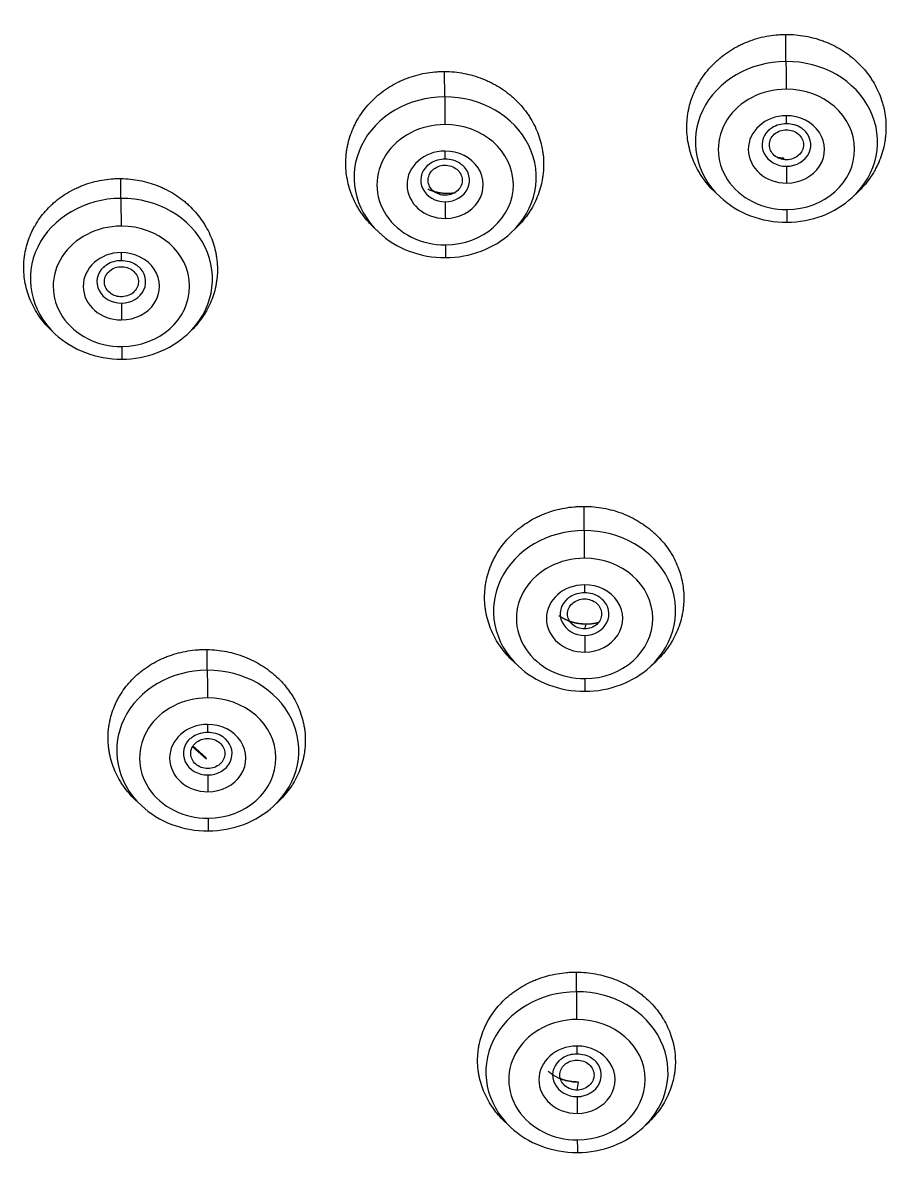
# Model space of a CAD drawing. Header units: millimetres. Extents: x 2433 to 4809, y -10272 to -6912.
# Drawn here: x 3226.53 to 3244.32, y -8385.08 to -8361.42 of the extents above; entities that cross this region are included whole.
import ezdxf

# ---------------------------------------------------------------- set-up
doc = ezdxf.new("R2010")
doc.units = ezdxf.units.MM
doc.layers.add('DIM', color=3, linetype='Continuous', lineweight=13)
doc.styles.add('ARIAL', font='arial.ttf')
doc.dimstyles.get("Standard").update_dxf_attribs({"dimtxt": 15, "dimasz": 15, "dimexe": 0.18, "dimexo": 0.0625, "dimgap": 4, "dimtad": 0, "dimtih": 1, "dimtoh": 1, "dimdec": 1, "dimdsep": 46, "dimtxsty": 'ARIAL', "dimcen": 0, "dimclrd": 3, "dimclre": 3, "dimclrt": 3, "dimadec": 0, "dimazin": 0, "dimtfac": 1, "dimtdec": 1, "dimtofl": 0, "dimtmove": 0, "dimatfit": 3, "dimfxl": 1, "dimtolj": 1, "dimtzin": 0, "dimarcsym": 0})

# ---------------------------------------------------------------- blocks, each defined once
blk = doc.blocks.new('*D43')
at = {"layer": 'Defpoints', "color": 0, "transparency": 16777216}
for p in [(3193.999, -7897.186), (3599.118, -9941.356), (3679.627, -9941.356)]:
    blk.add_point(p, dxfattribs=at)
at = {"layer": 'DIM', "color": 3, "lineweight": -2, "transparency": 16777216}
for p, q in [((3194.062, -7897.186), (3679.807, -7897.186)), ((3679.627, -7915.186), (3679.627, -8902.472)), ((3679.627, -9923.356), (3679.627, -8936.071)), ((3599.18, -9941.356), (3679.807, -9941.356))]:
    blk.add_line(p, q, dxfattribs=at)
at = {"layer": 'DIM', "color": 3, "transparency": 16777216}
for points in [[(3676.627, -7915.186), (3682.627, -7915.186), (3679.627, -7897.186)], [(3676.627, -9923.356), (3682.627, -9923.356), (3679.627, -9941.356)]]:
    blk.add_solid(points, dxfattribs=at)
at = {"layer": 'DIM', "color": 3, "transparency": 16777216, "insert": (3679.627, -8919.271), "char_height": 18, "attachment_point": 5, "style": 'ARIAL'}
blk.add_mtext('\\A1;(2280)', dxfattribs=at)

msp = doc.modelspace()

# ---------------------------------------------------------------- linework, layer by layer
at = {"linetype": 'Continuous', "lineweight": 13}
for p, q in [((3242.19, -8362.206), (3242.189, -8361.649)), ((3235.184, -8362.933), (3235.183, -8362.411)), ((3228.538, -8365.018), (3228.537, -8364.61)), ((3238.046, -8371.84), (3238.045, -8371.343)), ((3230.311, -8374.708), (3230.31, -8374.284)), ((3230.293, -8376.534), (3230.008, -8376.285)), ((3237.89, -8381.313), (3237.889, -8380.909))]:
    msp.add_line(p, q, dxfattribs=at)
at = {"linetype": 'Continuous', "lineweight": 18}
for p, q in [((3240.749, -8364.905), (3240.836, -8364.987)), ((3243.562, -8364.987), (3243.65, -8364.904)), ((3233.747, -8365.636), (3233.83, -8365.714)), ((3236.556, -8365.714), (3236.63, -8365.645)), ((3227.123, -8367.742), (3227.184, -8367.799)), ((3229.91, -8367.799), (3229.953, -8367.759)), ((3236.588, -8374.524), (3236.692, -8374.621)), ((3239.418, -8374.621), (3239.515, -8374.53)), ((3230.279, -8376.499), (3230.019, -8376.271)), ((3228.854, -8377.392), (3228.957, -8377.489)), ((3231.683, -8377.489), (3231.763, -8377.414)), ((3236.429, -8383.994), (3236.536, -8384.094)), ((3239.262, -8384.094), (3239.359, -8384.003))]:
    msp.add_line(p, q, dxfattribs=at)
at = {"linetype": 'Continuous', "lineweight": 13}
for centre, major_axis, ratio, start_param, end_param in [((3242.199, -8363.857), (-1.87, 0), 0.882948, 4.717224, 7.037094), ((3242.199, -8363.857), (-1.87, 0), 0.882948, 2.377964, 4.717224), ((3242.192, -8362.54), (0.002, -0.5), 0.00227, 3.979346, 5.201076), ((3242.199, -8364.011), (1.4, 0), 0.882948, 1.575631, 4.717224), ((3242.199, -8364.011), (1.4, 0), 0.882948, 4.717224, 7.858816), ((3235.193, -8364.584), (-1.87, 0), 0.882948, 4.717224, 7.037094), ((3235.193, -8364.584), (-1.87, 0), 0.882948, 2.377964, 4.717224), ((3235.187, -8363.268), (0.002, -0.5), 0.00227, 3.979346, 5.201076), ((3242.199, -8364.011), (-0.783, 0), 0.882948, 4.717224, 7.858816), ((3242.199, -8364.011), (-0.783, 0), 0.882948, 1.575631, 4.717224), ((3242.195, -8363.179), (0.001, -0.3), 0.00227, 5.201076, 6.276176), ((3235.193, -8364.738), (1.4, 0), 0.882948, 1.575631, 4.717224), ((3235.193, -8364.738), (1.4, 0), 0.882948, 4.717224, 7.858816), ((3235.193, -8364.738), (-0.783, 0), 0.882948, 4.717224, 7.858816), ((3235.193, -8364.738), (-0.783, 0), 0.882948, 1.575631, 4.717224), ((3235.189, -8363.906), (0.001, -0.3), 0.00227, 5.201076, 6.276176), ((3242.203, -8364.561), (-0.001, 0.3), 0.00227, 0.828524, 2.059484), ((3228.547, -8366.669), (-1.87, 0), 0.882948, 4.717224, 7.037094), ((3228.547, -8366.669), (-1.87, 0), 0.882948, 2.377964, 4.717224), ((3228.54, -8365.353), (0.002, -0.5), 0.00227, 3.979346, 5.201076), ((3235.197, -8365.288), (-0.001, 0.3), 0.00227, 0.828524, 2.059484), ((3242.206, -8365.012), (-0.002, 0.5), 0.00227, 2.059484, 3.281214), ((3228.547, -8366.824), (1.4, 0), 0.882948, 1.575631, 4.717224), ((3228.547, -8366.824), (1.4, 0), 0.882948, 4.717224, 7.858816), ((3228.546, -8366.823), (-0.783, 0), 0.882948, 4.717224, 7.858816), ((3228.546, -8366.823), (-0.783, 0), 0.882948, 1.575631, 4.717224), ((3228.543, -8365.991), (0.001, -0.3), 0.00227, 5.201076, 6.276176), ((3235.2, -8365.74), (-0.002, 0.5), 0.00227, 2.059484, 3.281214), ((3228.55, -8367.374), (-0.001, 0.3), 0.00227, 0.828524, 2.059484), ((3228.553, -8367.825), (-0.002, 0.5), 0.00227, 2.059484, 3.281214), ((3238.055, -8373.491), (-1.87, 0), 0.882948, 4.717224, 7.037094), ((3238.055, -8373.491), (-1.87, 0), 0.882948, 2.377964, 4.717224), ((3238.048, -8372.175), (0.002, -0.5), 0.00227, 3.979346, 5.201076), ((3238.055, -8373.646), (1.4, 0), 0.882948, 1.575631, 4.717224), ((3238.055, -8373.646), (1.4, 0), 0.882948, 4.717224, 7.858816), ((3238.055, -8373.646), (-0.783, 0), 0.882948, 4.717224, 7.858816), ((3238.055, -8373.646), (-0.783, 0), 0.882948, 1.575631, 4.717224), ((3238.051, -8372.814), (0.001, -0.3), 0.00227, 5.201076, 6.276176), ((3238.059, -8374.196), (-0.001, 0.3), 0.00227, 0.828524, 2.059484), ((3230.32, -8376.359), (-1.87, 0), 0.882948, 4.717224, 7.037094), ((3230.32, -8376.359), (-1.87, 0), 0.882948, 2.377964, 4.717224), ((3230.313, -8375.042), (0.002, -0.5), 0.00227, 3.979346, 5.201076), ((3238.062, -8374.647), (-0.002, 0.5), 0.00227, 2.059484, 3.281214), ((3230.32, -8376.513), (1.4, 0), 0.882948, 1.575631, 4.717224), ((3230.32, -8376.513), (1.4, 0), 0.882948, 4.717224, 7.858816), ((3230.32, -8376.513), (-0.783, 0), 0.882948, 4.717224, 7.858816), ((3230.32, -8376.513), (-0.783, 0), 0.882948, 1.575631, 4.717224), ((3230.316, -8375.681), (0.001, -0.3), 0.00227, 5.201076, 6.276176), ((3230.082, -8376.725), (-0.197, -0.226), 0.330358, 2.797833, 3.141605), ((3230.324, -8377.063), (-0.001, 0.3), 0.00227, 0.828524, 2.059484), ((3230.327, -8377.515), (-0.002, 0.5), 0.00227, 2.059484, 3.281214), ((3237.899, -8382.964), (-1.87, 0), 0.882948, 4.717224, 7.037094), ((3237.899, -8382.964), (-1.87, 0), 0.882948, 2.377964, 4.717224), ((3237.892, -8381.648), (0.002, -0.5), 0.00227, 3.979346, 5.201076), ((3237.899, -8383.119), (1.4, 0), 0.882948, 1.575631, 4.717224), ((3237.899, -8383.119), (1.4, 0), 0.882948, 4.717224, 7.858816), ((3237.899, -8383.119), (-0.783, 0), 0.882948, 4.717224, 7.858816), ((3237.899, -8383.119), (-0.783, 0), 0.882948, 1.575631, 4.717224), ((3237.895, -8382.287), (0.001, -0.3), 0.00227, 5.201076, 6.276176), ((3237.903, -8383.669), (-0.001, 0.3), 0.00227, 0.828524, 2.059484), ((3237.906, -8384.12), (-0.002, 0.5), 0.00227, 2.059484, 3.281214)]:
    msp.add_ellipse(centre, major_axis=major_axis, ratio=ratio, start_param=start_param, end_param=end_param, dxfattribs=at)
at = {"linetype": 'Continuous', "lineweight": 18}
for centre, major_axis, start_param, end_param in [((3242.199, -8363.917), (-0.5, 0), 5.53772, 7.858816), ((3242.199, -8363.917), (-0.5, 0), 1.575631, 3.936194), ((3235.193, -8364.644), (-0.5, 0), 5.53772, 7.858816), ((3235.193, -8364.644), (-0.5, 0), 1.575631, 3.936194), ((3242.199, -8363.857), (-1.87, 0), 0.753908, 1.575631), ((3242.199, -8363.857), (-1.87, 0), 1.575631, 2.377964), ((3235.193, -8364.584), (-1.87, 0), 0.753908, 1.575631), ((3235.193, -8364.584), (-1.87, 0), 1.575631, 2.377964), ((3228.546, -8366.729), (-0.5, 0), 1.575631, 3.936194), ((3228.546, -8366.729), (-0.5, 0), 5.53772, 7.858816), ((3228.547, -8366.669), (-1.87, 0), 0.753908, 1.575631), ((3228.547, -8366.669), (-1.87, 0), 1.575631, 2.377964), ((3238.055, -8373.552), (0.5, 0), 2.349395, 4.717224), ((3238.055, -8373.552), (0.5, 0), 4.717224, 7.03081), ((3238.055, -8373.491), (-1.87, 0), 0.753908, 1.575631), ((3238.055, -8373.491), (-1.87, 0), 1.575631, 2.377964), ((3230.32, -8376.419), (0.5, 0), 2.349395, 4.717224), ((3230.32, -8376.419), (0.5, 0), 4.717224, 7.03081), ((3230.32, -8376.359), (-1.87, 0), 0.753908, 1.575631), ((3230.32, -8376.359), (-1.87, 0), 1.575631, 2.377964), ((3237.899, -8383.025), (-0.5, 0), 5.53772, 7.858816), ((3237.899, -8383.025), (-0.5, 0), 1.575631, 3.936194), ((3237.899, -8382.964), (-1.87, 0), 0.753908, 1.575631), ((3237.899, -8382.964), (-1.87, 0), 1.575631, 2.377964)]:
    msp.add_ellipse(centre, major_axis=major_axis, ratio=0.882948, start_param=start_param, end_param=end_param, dxfattribs=at)
for points, knots in [([(3240.749, -8364.905), (3240.657, -8364.819), (3240.576, -8364.726), (3240.484, -8364.6), (3240.466, -8364.574), (3240.431, -8364.52), (3240.415, -8364.493), (3240.367, -8364.41), (3240.338, -8364.354), (3240.261, -8364.182), (3240.222, -8364.063), (3240.168, -8363.817), (3240.155, -8363.694), (3240.154, -8363.508), (3240.156, -8363.445), (3240.166, -8363.352), (3240.17, -8363.321), (3240.179, -8363.259), (3240.185, -8363.228), (3240.216, -8363.075), (3240.254, -8362.956), (3240.317, -8362.812), (3240.33, -8362.783), (3240.358, -8362.726), (3240.373, -8362.698), (3240.42, -8362.615), (3240.454, -8362.561), (3240.564, -8362.405), (3240.648, -8362.308), (3240.754, -8362.208), (3240.766, -8362.197), (3240.79, -8362.175), (3240.802, -8362.164), (3240.84, -8362.132), (3240.865, -8362.111), (3240.942, -8362.051), (3241.049, -8361.976), (3241.163, -8361.911), (3241.251, -8361.866), (3241.281, -8361.852), (3241.342, -8361.825), (3241.373, -8361.812), (3241.528, -8361.75), (3241.656, -8361.714), (3241.852, -8361.676), (3241.919, -8361.666), (3242.019, -8361.656), (3242.053, -8361.654), (3242.121, -8361.651), (3242.155, -8361.65), (3242.189, -8361.649)], [0, 0, 0, 0, 0.080882, 0.080882, 0.101771, 0.101771, 0.12266, 0.12266, 0.164439, 0.164439, 0.247995, 0.247995, 0.331551, 0.331551, 0.373329, 0.373329, 0.394218, 0.394218, 0.415107, 0.415107, 0.498663, 0.498663, 0.519552, 0.519552, 0.540441, 0.540441, 0.582219, 0.582219, 0.665775, 0.665775, 0.67622, 0.67622, 0.686664, 0.686664, 0.707553, 0.707553, 0.749332, 0.79111, 0.79111, 0.811999, 0.811999, 0.832888, 0.832888, 0.916444, 0.916444, 0.958222, 0.958222, 0.979111, 0.979111, 1, 1, 1, 1]), ([(3242.189, -8361.649), (3242.324, -8361.649), (3242.457, -8361.661), (3242.654, -8361.697), (3242.719, -8361.712), (3242.8, -8361.734), (3242.816, -8361.739), (3242.848, -8361.749), (3242.864, -8361.754), (3242.912, -8361.769), (3242.943, -8361.781), (3243.099, -8361.84), (3243.216, -8361.899), (3243.356, -8361.985), (3243.383, -8362.003), (3243.438, -8362.04), (3243.464, -8362.06), (3243.543, -8362.12), (3243.592, -8362.161), (3243.734, -8362.293), (3243.819, -8362.389), (3243.913, -8362.519), (3243.931, -8362.546), (3243.966, -8362.6), (3243.982, -8362.627), (3244.03, -8362.709), (3244.087, -8362.821), (3244.133, -8362.938), (3244.162, -8363.027), (3244.171, -8363.058), (3244.188, -8363.118), (3244.195, -8363.149), (3244.229, -8363.302), (3244.242, -8363.426), (3244.243, -8363.612), (3244.24, -8363.674), (3244.233, -8363.752), (3244.231, -8363.768), (3244.227, -8363.799), (3244.221, -8363.845), (3244.212, -8363.891), (3244.181, -8364.044), (3244.143, -8364.163), (3244.08, -8364.307), (3244.067, -8364.336), (3244.045, -8364.379), (3244.038, -8364.393), (3244.023, -8364.421), (3243.985, -8364.491), (3243.943, -8364.558), (3243.833, -8364.713), (3243.749, -8364.81), (3243.653, -8364.901), (3243.652, -8364.902), (3243.65, -8364.904)], [0, 0, 0, 0, 0.083221, 0.083221, 0.124831, 0.124831, 0.135234, 0.135234, 0.145636, 0.145636, 0.166441, 0.166441, 0.249662, 0.249662, 0.270467, 0.270467, 0.291272, 0.291272, 0.332883, 0.332883, 0.416103, 0.416103, 0.436908, 0.436908, 0.457714, 0.457714, 0.499324, 0.540934, 0.540934, 0.561739, 0.561739, 0.582544, 0.582544, 0.665765, 0.665765, 0.707375, 0.707375, 0.717778, 0.717778, 0.728181, 0.748986, 0.748986, 0.832206, 0.832206, 0.853012, 0.853012, 0.863414, 0.863414, 0.873817, 0.915427, 0.915427, 0.998648, 0.998648, 1, 1, 1, 1]), ([(3233.747, -8365.636), (3233.656, -8365.55), (3233.575, -8365.458), (3233.484, -8365.332), (3233.466, -8365.306), (3233.431, -8365.252), (3233.414, -8365.225), (3233.366, -8365.143), (3233.309, -8365.031), (3233.264, -8364.915), (3233.225, -8364.797), (3233.208, -8364.737), (3233.168, -8364.553), (3233.154, -8364.43), (3233.153, -8364.245), (3233.156, -8364.183), (3233.165, -8364.09), (3233.169, -8364.059), (3233.178, -8363.997), (3233.184, -8363.967), (3233.215, -8363.814), (3233.253, -8363.696), (3233.315, -8363.553), (3233.335, -8363.511), (3233.357, -8363.469), (3233.372, -8363.441), (3233.38, -8363.427), (3233.419, -8363.358), (3233.453, -8363.304), (3233.562, -8363.15), (3233.646, -8363.054), (3233.752, -8362.955), (3233.764, -8362.944), (3233.788, -8362.922), (3233.8, -8362.911), (3233.837, -8362.88), (3233.863, -8362.86), (3233.94, -8362.8), (3234.046, -8362.727), (3234.16, -8362.663), (3234.248, -8362.619), (3234.278, -8362.605), (3234.339, -8362.578), (3234.37, -8362.565), (3234.525, -8362.506), (3234.652, -8362.47), (3234.848, -8362.434), (3234.914, -8362.426), (3235.015, -8362.417), (3235.048, -8362.414), (3235.116, -8362.412), (3235.149, -8362.411), (3235.183, -8362.411)], [0, 0, 0, 0, 0.080748, 0.080748, 0.10164, 0.10164, 0.122532, 0.122532, 0.164316, 0.2061, 0.2061, 0.247885, 0.247885, 0.331453, 0.331453, 0.373237, 0.373237, 0.394129, 0.394129, 0.415021, 0.415021, 0.49859, 0.49859, 0.519482, 0.529928, 0.529928, 0.540374, 0.540374, 0.582158, 0.582158, 0.665727, 0.665727, 0.676173, 0.676173, 0.686619, 0.686619, 0.707511, 0.707511, 0.749295, 0.791079, 0.791079, 0.811971, 0.811971, 0.832863, 0.832863, 0.916432, 0.916432, 0.958216, 0.958216, 0.979108, 0.979108, 1, 1, 1, 1]), ([(3235.183, -8362.411), (3235.317, -8362.412), (3235.449, -8362.425), (3235.707, -8362.474), (3235.834, -8362.511), (3235.989, -8362.571), (3236.019, -8362.584), (3236.08, -8362.611), (3236.109, -8362.625), (3236.197, -8362.669), (3236.311, -8362.733), (3236.417, -8362.807), (3236.494, -8362.867), (3236.52, -8362.887), (3236.569, -8362.929), (3236.594, -8362.951), (3236.711, -8363.061), (3236.795, -8363.157), (3236.887, -8363.285), (3236.905, -8363.311), (3236.939, -8363.365), (3236.956, -8363.392), (3237.003, -8363.474), (3237.032, -8363.53), (3237.108, -8363.701), (3237.147, -8363.819), (3237.177, -8363.955), (3237.18, -8363.971), (3237.186, -8364.001), (3237.189, -8364.017), (3237.196, -8364.063), (3237.201, -8364.093), (3237.211, -8364.185), (3237.218, -8364.308), (3237.212, -8364.431), (3237.203, -8364.523), (3237.199, -8364.553), (3237.19, -8364.615), (3237.185, -8364.645), (3237.153, -8364.798), (3237.116, -8364.915), (3237.042, -8365.086), (3237.014, -8365.142), (3236.968, -8365.224), (3236.951, -8365.251), (3236.917, -8365.304), (3236.9, -8365.33), (3236.809, -8365.459), (3236.726, -8365.554), (3236.632, -8365.643), (3236.631, -8365.644), (3236.63, -8365.645)], [0, 0, 0, 0, 0.083255, 0.083255, 0.166511, 0.166511, 0.187324, 0.187324, 0.208138, 0.208138, 0.249766, 0.291393, 0.291393, 0.312207, 0.312207, 0.333021, 0.333021, 0.416276, 0.416276, 0.43709, 0.43709, 0.457904, 0.457904, 0.499532, 0.499532, 0.582787, 0.582787, 0.593194, 0.593194, 0.603601, 0.603601, 0.624415, 0.624415, 0.666042, 0.70767, 0.70767, 0.728484, 0.728484, 0.749298, 0.749298, 0.832553, 0.832553, 0.87418, 0.87418, 0.894994, 0.894994, 0.915808, 0.915808, 0.999063, 0.999063, 1, 1, 1, 1]), ([(3241.837, -8363.621), (3241.856, -8363.599), (3241.913, -8363.547), (3242.042, -8363.493), (3242.144, -8363.48), (3242.196, -8363.479)], [0, 0, 0, 0, 0.24821, 0.643629, 1, 1, 1, 1]), ([(3242.196, -8363.479), (3242.254, -8363.48), (3242.362, -8363.495), (3242.486, -8363.548), (3242.534, -8363.594), (3242.546, -8363.608)], [0, 0, 0, 0, 0.410705, 0.836907, 1, 1, 1, 1]), ([(3234.831, -8364.348), (3234.85, -8364.326), (3234.907, -8364.274), (3235.036, -8364.22), (3235.139, -8364.207), (3235.191, -8364.206)], [0, 0, 0, 0, 0.24821, 0.643629, 1, 1, 1, 1]), ([(3235.191, -8364.206), (3235.248, -8364.207), (3235.356, -8364.222), (3235.481, -8364.275), (3235.529, -8364.321), (3235.541, -8364.335)], [0, 0, 0, 0, 0.410705, 0.836907, 1, 1, 1, 1]), ([(3227.123, -8367.742), (3227.035, -8367.66), (3226.956, -8367.571), (3226.868, -8367.45), (3226.85, -8367.424), (3226.816, -8367.372), (3226.8, -8367.345), (3226.753, -8367.265), (3226.696, -8367.156), (3226.652, -8367.042), (3226.613, -8366.927), (3226.597, -8366.868), (3226.557, -8366.689), (3226.543, -8366.569), (3226.542, -8366.388), (3226.545, -8366.328), (3226.554, -8366.238), (3226.558, -8366.207), (3226.567, -8366.147), (3226.573, -8366.117), (3226.604, -8365.969), (3226.641, -8365.854), (3226.702, -8365.715), (3226.722, -8365.673), (3226.743, -8365.632), (3226.758, -8365.605), (3226.766, -8365.592), (3226.804, -8365.524), (3226.838, -8365.473), (3226.945, -8365.322), (3227.028, -8365.229), (3227.143, -8365.122), (3227.167, -8365.101), (3227.216, -8365.06), (3227.241, -8365.041), (3227.316, -8364.983), (3227.421, -8364.912), (3227.533, -8364.85), (3227.619, -8364.808), (3227.649, -8364.794), (3227.708, -8364.768), (3227.739, -8364.756), (3227.891, -8364.699), (3228.016, -8364.664), (3228.208, -8364.631), (3228.273, -8364.622), (3228.371, -8364.614), (3228.405, -8364.612), (3228.471, -8364.61), (3228.504, -8364.61), (3228.537, -8364.61)], [0, 0, 0, 0, 0.079536, 0.079536, 0.100456, 0.100456, 0.121376, 0.121376, 0.163215, 0.205054, 0.205054, 0.246893, 0.246893, 0.330572, 0.330572, 0.372411, 0.372411, 0.393331, 0.393331, 0.41425, 0.41425, 0.497929, 0.497929, 0.518849, 0.529308, 0.529308, 0.539768, 0.539768, 0.581607, 0.581607, 0.665286, 0.665286, 0.686206, 0.686206, 0.707125, 0.707125, 0.748964, 0.790804, 0.790804, 0.811723, 0.811723, 0.832643, 0.832643, 0.916321, 0.916321, 0.958161, 0.958161, 0.97908, 0.97908, 1, 1, 1, 1]), ([(3228.537, -8364.61), (3228.668, -8364.612), (3228.796, -8364.625), (3229.048, -8364.675), (3229.172, -8364.711), (3229.323, -8364.77), (3229.353, -8364.783), (3229.412, -8364.809), (3229.441, -8364.823), (3229.526, -8364.867), (3229.637, -8364.929), (3229.741, -8365.002), (3229.816, -8365.06), (3229.841, -8365.08), (3229.889, -8365.121), (3229.913, -8365.142), (3230.027, -8365.25), (3230.109, -8365.343), (3230.199, -8365.469), (3230.216, -8365.494), (3230.25, -8365.546), (3230.266, -8365.573), (3230.312, -8365.653), (3230.34, -8365.708), (3230.415, -8365.874), (3230.453, -8365.989), (3230.485, -8366.137), (3230.491, -8366.166), (3230.5, -8366.226), (3230.505, -8366.256), (3230.515, -8366.346), (3230.522, -8366.465), (3230.516, -8366.585), (3230.507, -8366.674), (3230.502, -8366.719), (3230.494, -8366.763), (3230.489, -8366.793), (3230.486, -8366.808), (3230.459, -8366.941), (3230.422, -8367.056), (3230.35, -8367.221), (3230.323, -8367.275), (3230.278, -8367.355), (3230.262, -8367.381), (3230.229, -8367.433), (3230.212, -8367.458), (3230.123, -8367.582), (3230.043, -8367.674), (3229.953, -8367.759)], [0, 0, 0, 0, 0.083377, 0.083377, 0.166754, 0.166754, 0.187598, 0.187598, 0.208442, 0.208442, 0.25013, 0.291819, 0.291819, 0.312663, 0.312663, 0.333507, 0.333507, 0.416884, 0.416884, 0.437728, 0.437728, 0.458572, 0.458572, 0.500261, 0.500261, 0.583637, 0.583637, 0.604481, 0.604481, 0.625326, 0.625326, 0.667014, 0.708702, 0.708702, 0.729547, 0.739969, 0.739969, 0.750391, 0.750391, 0.833768, 0.833768, 0.875456, 0.875456, 0.8963, 0.8963, 0.917144, 0.917144, 1, 1, 1, 1]), ([(3235.393, -8364.907), (3235.387, -8364.908), (3235.377, -8364.909), (3235.361, -8364.912), (3235.346, -8364.913), (3235.33, -8364.915), (3235.314, -8364.916), (3235.298, -8364.917), (3235.282, -8364.918), (3235.266, -8364.919), (3235.25, -8364.919), (3235.233, -8364.919), (3235.217, -8364.919), (3235.2, -8364.918), (3235.184, -8364.917), (3235.167, -8364.916), (3235.15, -8364.915), (3235.133, -8364.913), (3235.116, -8364.911), (3235.099, -8364.909), (3235.082, -8364.906), (3235.064, -8364.903), (3235.047, -8364.899), (3235.029, -8364.895), (3235.012, -8364.891), (3234.995, -8364.887), (3234.977, -8364.882), (3234.96, -8364.877), (3234.942, -8364.871), (3234.925, -8364.866), (3234.907, -8364.859), (3234.89, -8364.853), (3234.873, -8364.846), (3234.856, -8364.839), (3234.845, -8364.834), (3234.84, -8364.832)], [0, 0, 0, 0, 0.02764, 0.05539, 0.083255, 0.11124, 0.139352, 0.167597, 0.195983, 0.224517, 0.253206, 0.282058, 0.311083, 0.340289, 0.369686, 0.399284, 0.429092, 0.459121, 0.489383, 0.519889, 0.550649, 0.581659, 0.61291, 0.644394, 0.676103, 0.708027, 0.740157, 0.772485, 0.805, 0.837694, 0.870558, 0.903582, 0.936758, 0.970076, 1, 1, 1, 1]), ([(3228.184, -8366.434), (3228.204, -8366.411), (3228.26, -8366.36), (3228.39, -8366.306), (3228.492, -8366.292), (3228.544, -8366.291)], [0, 0, 0, 0, 0.24821, 0.643629, 1, 1, 1, 1]), ([(3228.544, -8366.291), (3228.602, -8366.292), (3228.709, -8366.307), (3228.834, -8366.36), (3228.882, -8366.406), (3228.894, -8366.42)], [0, 0, 0, 0, 0.410705, 0.836907, 1, 1, 1, 1]), ([(3236.587, -8374.523), (3236.501, -8374.443), (3236.424, -8374.355), (3236.336, -8374.236), (3236.318, -8374.21), (3236.292, -8374.171), (3236.283, -8374.157), (3236.266, -8374.13), (3236.225, -8374.063), (3236.189, -8373.994), (3236.111, -8373.825), (3236.072, -8373.708), (3236.038, -8373.556), (3236.032, -8373.525), (3236.022, -8373.465), (3236.017, -8373.434), (3236.007, -8373.343), (3236, -8373.221), (3236.006, -8373.099), (3236.015, -8373.007), (3236.019, -8372.976), (3236.028, -8372.915), (3236.034, -8372.884), (3236.066, -8372.734), (3236.104, -8372.617), (3236.167, -8372.475), (3236.18, -8372.447), (3236.209, -8372.391), (3236.224, -8372.363), (3236.271, -8372.281), (3236.305, -8372.229), (3236.416, -8372.076), (3236.5, -8371.981), (3236.607, -8371.883), (3236.619, -8371.872), (3236.643, -8371.85), (3236.655, -8371.84), (3236.693, -8371.809), (3236.718, -8371.788), (3236.796, -8371.73), (3236.903, -8371.657), (3237.017, -8371.593), (3237.106, -8371.55), (3237.136, -8371.536), (3237.196, -8371.51), (3237.227, -8371.497), (3237.383, -8371.438), (3237.511, -8371.402), (3237.708, -8371.367), (3237.774, -8371.358), (3237.875, -8371.349), (3237.909, -8371.346), (3237.977, -8371.343), (3238.011, -8371.343), (3238.045, -8371.343)], [0, 0, 0, 0, 0.076949, 0.076949, 0.097927, 0.097927, 0.108417, 0.108417, 0.118906, 0.160863, 0.160863, 0.244776, 0.244776, 0.265755, 0.265755, 0.286733, 0.286733, 0.32869, 0.370647, 0.370647, 0.391625, 0.391625, 0.412604, 0.412604, 0.496518, 0.496518, 0.517496, 0.517496, 0.538474, 0.538474, 0.580431, 0.580431, 0.664345, 0.664345, 0.674834, 0.674834, 0.685323, 0.685323, 0.706302, 0.706302, 0.748259, 0.790216, 0.790216, 0.811194, 0.811194, 0.832173, 0.832173, 0.916086, 0.916086, 0.958043, 0.958043, 0.979022, 0.979022, 1, 1, 1, 1]), ([(3238.045, -8371.343), (3238.18, -8371.343), (3238.445, -8371.368), (3238.7, -8371.439), (3238.887, -8371.51), (3238.948, -8371.537), (3239.066, -8371.595), (3239.18, -8371.657), (3239.287, -8371.73), (3239.365, -8371.789), (3239.391, -8371.809), (3239.441, -8371.851), (3239.465, -8371.872), (3239.584, -8371.981), (3239.669, -8372.075), (3239.762, -8372.202), (3239.789, -8372.241), (3239.814, -8372.281), (3239.831, -8372.308), (3239.839, -8372.321), (3239.879, -8372.389), (3239.908, -8372.445), (3239.985, -8372.614), (3240.025, -8372.73), (3240.058, -8372.881), (3240.064, -8372.911), (3240.074, -8372.972), (3240.079, -8373.003), (3240.089, -8373.094), (3240.096, -8373.216), (3240.091, -8373.337), (3240.081, -8373.429), (3240.078, -8373.459), (3240.068, -8373.52), (3240.063, -8373.55), (3240.031, -8373.701), (3239.993, -8373.818), (3239.918, -8373.987), (3239.89, -8374.042), (3239.843, -8374.124), (3239.827, -8374.151), (3239.793, -8374.204), (3239.775, -8374.23), (3239.686, -8374.354), (3239.605, -8374.445), (3239.515, -8374.53)], [0, 0, 0, 0, 0.083554, 0.167109, 0.167109, 0.208886, 0.208886, 0.250663, 0.29244, 0.29244, 0.313329, 0.313329, 0.334218, 0.334218, 0.417772, 0.417772, 0.438661, 0.449105, 0.449105, 0.459549, 0.459549, 0.501326, 0.501326, 0.584881, 0.584881, 0.605769, 0.605769, 0.626658, 0.626658, 0.668435, 0.710213, 0.710213, 0.731101, 0.731101, 0.75199, 0.75199, 0.835544, 0.835544, 0.877321, 0.877321, 0.89821, 0.89821, 0.919099, 0.919099, 1, 1, 1, 1]), ([(3237.707, -8373.243), (3237.722, -8373.226), (3237.775, -8373.178), (3237.898, -8373.128), (3238, -8373.114), (3238.052, -8373.114)], [0, 0, 0, 0, 0.206446, 0.623832, 1, 1, 1, 1]), ([(3238.052, -8373.114), (3238.11, -8373.114), (3238.218, -8373.129), (3238.348, -8373.186), (3238.4, -8373.236), (3238.416, -8373.255)], [0, 0, 0, 0, 0.388964, 0.792604, 1, 1, 1, 1]), ([(3238.083, -8373.764), (3238.077, -8373.764), (3238.067, -8373.763), (3238.051, -8373.763), (3238.035, -8373.762), (3238.02, -8373.762), (3238.004, -8373.761), (3237.988, -8373.759), (3237.973, -8373.758), (3237.957, -8373.756), (3237.941, -8373.754), (3237.926, -8373.751), (3237.91, -8373.749), (3237.895, -8373.746), (3237.879, -8373.743), (3237.864, -8373.739), (3237.848, -8373.736), (3237.833, -8373.732), (3237.818, -8373.728), (3237.802, -8373.723), (3237.787, -8373.718), (3237.772, -8373.713), (3237.756, -8373.708), (3237.741, -8373.702), (3237.726, -8373.697), (3237.711, -8373.691), (3237.696, -8373.684), (3237.681, -8373.677), (3237.666, -8373.67), (3237.652, -8373.663), (3237.637, -8373.656), (3237.623, -8373.648), (3237.608, -8373.64), (3237.594, -8373.632), (3237.58, -8373.623), (3237.566, -8373.615), (3237.552, -8373.606), (3237.542, -8373.599), (3237.536, -8373.595), (3237.535, -8373.594)], [0, 0, 0, 0, 0.026672, 0.053337, 0.079999, 0.106663, 0.133333, 0.160014, 0.186713, 0.213434, 0.240183, 0.266966, 0.29379, 0.320661, 0.347586, 0.374571, 0.401624, 0.428752, 0.455963, 0.483263, 0.510662, 0.538167, 0.565786, 0.593527, 0.621391, 0.649372, 0.67746, 0.705648, 0.733929, 0.762294, 0.790736, 0.819246, 0.847819, 0.876445, 0.905118, 0.93383, 0.962575, 0.991347, 1, 1, 1, 1]), ([(3228.853, -8377.391), (3228.769, -8377.313), (3228.694, -8377.228), (3228.607, -8377.112), (3228.589, -8377.086), (3228.563, -8377.047), (3228.554, -8377.034), (3228.537, -8377.007), (3228.496, -8376.94), (3228.46, -8376.872), (3228.383, -8376.704), (3228.343, -8376.589), (3228.309, -8376.439), (3228.303, -8376.409), (3228.293, -8376.349), (3228.288, -8376.319), (3228.278, -8376.229), (3228.271, -8376.108), (3228.276, -8375.988), (3228.285, -8375.897), (3228.289, -8375.867), (3228.299, -8375.807), (3228.305, -8375.777), (3228.336, -8375.629), (3228.374, -8375.514), (3228.437, -8375.374), (3228.458, -8375.333), (3228.48, -8375.292), (3228.495, -8375.265), (3228.502, -8375.252), (3228.542, -8375.185), (3228.576, -8375.133), (3228.686, -8374.984), (3228.77, -8374.891), (3228.889, -8374.785), (3228.913, -8374.764), (3228.963, -8374.724), (3228.988, -8374.704), (3229.066, -8374.647), (3229.173, -8374.577), (3229.287, -8374.516), (3229.375, -8374.474), (3229.405, -8374.461), (3229.466, -8374.436), (3229.497, -8374.424), (3229.652, -8374.368), (3229.779, -8374.335), (3229.975, -8374.302), (3230.041, -8374.294), (3230.142, -8374.287), (3230.175, -8374.285), (3230.243, -8374.283), (3230.276, -8374.283), (3230.31, -8374.284)], [0, 0, 0, 0, 0.075494, 0.075494, 0.096506, 0.096506, 0.107011, 0.107011, 0.117517, 0.15954, 0.15954, 0.243586, 0.243586, 0.264598, 0.264598, 0.285609, 0.285609, 0.327632, 0.369655, 0.369655, 0.390667, 0.390667, 0.411678, 0.411678, 0.495724, 0.495724, 0.516736, 0.527241, 0.527241, 0.537747, 0.537747, 0.57977, 0.57977, 0.663816, 0.663816, 0.684828, 0.684828, 0.705839, 0.705839, 0.747862, 0.789885, 0.789885, 0.810897, 0.810897, 0.831908, 0.831908, 0.915954, 0.915954, 0.957977, 0.957977, 0.978989, 0.978989, 1, 1, 1, 1]), ([(3230.31, -8374.284), (3230.443, -8374.286), (3230.704, -8374.314), (3230.955, -8374.387), (3231.2, -8374.483), (3231.316, -8374.541), (3231.479, -8374.643), (3231.532, -8374.679), (3231.609, -8374.738), (3231.634, -8374.758), (3231.683, -8374.799), (3231.707, -8374.82), (3231.823, -8374.927), (3231.906, -8375.021), (3231.998, -8375.146), (3232.016, -8375.171), (3232.05, -8375.223), (3232.066, -8375.25), (3232.113, -8375.33), (3232.141, -8375.384), (3232.217, -8375.551), (3232.256, -8375.665), (3232.285, -8375.798), (3232.288, -8375.813), (3232.294, -8375.842), (3232.297, -8375.857), (3232.305, -8375.902), (3232.309, -8375.932), (3232.319, -8376.022), (3232.326, -8376.141), (3232.32, -8376.26), (3232.311, -8376.349), (3232.307, -8376.379), (3232.298, -8376.438), (3232.293, -8376.468), (3232.262, -8376.615), (3232.224, -8376.729), (3232.151, -8376.894), (3232.123, -8376.948), (3232.077, -8377.027), (3232.061, -8377.053), (3232.027, -8377.105), (3232.01, -8377.13), (3231.924, -8377.248), (3231.848, -8377.334), (3231.763, -8377.413)], [0, 0, 0, 0, 0.083791, 0.167581, 0.167581, 0.251372, 0.251372, 0.293267, 0.293267, 0.314215, 0.314215, 0.335163, 0.335163, 0.418953, 0.418953, 0.439901, 0.439901, 0.460849, 0.460849, 0.502744, 0.502744, 0.586535, 0.586535, 0.597009, 0.597009, 0.607483, 0.607483, 0.62843, 0.62843, 0.670326, 0.712221, 0.712221, 0.733169, 0.733169, 0.754116, 0.754116, 0.837907, 0.837907, 0.879802, 0.879802, 0.90075, 0.90075, 0.921698, 0.921698, 1, 1, 1, 1]), ([(3229.972, -8376.11), (3229.987, -8376.093), (3230.04, -8376.046), (3230.163, -8375.995), (3230.265, -8375.982), (3230.317, -8375.981)], [0, 0, 0, 0, 0.206446, 0.623832, 1, 1, 1, 1]), ([(3230.317, -8375.981), (3230.375, -8375.981), (3230.483, -8375.996), (3230.613, -8376.053), (3230.665, -8376.104), (3230.681, -8376.123)], [0, 0, 0, 0, 0.388964, 0.792604, 1, 1, 1, 1]), ([(3236.428, -8383.993), (3236.348, -8383.918), (3236.275, -8383.837), (3236.192, -8383.726), (3236.173, -8383.7), (3236.139, -8383.648), (3236.122, -8383.622), (3236.074, -8383.543), (3236.045, -8383.488), (3235.968, -8383.323), (3235.928, -8383.209), (3235.898, -8383.076), (3235.894, -8383.061), (3235.888, -8383.031), (3235.88, -8382.987), (3235.874, -8382.942), (3235.863, -8382.853), (3235.856, -8382.734), (3235.862, -8382.614), (3235.871, -8382.525), (3235.875, -8382.495), (3235.885, -8382.435), (3235.89, -8382.405), (3235.922, -8382.258), (3235.96, -8382.144), (3236.023, -8382.006), (3236.036, -8381.979), (3236.064, -8381.924), (3236.079, -8381.898), (3236.126, -8381.818), (3236.161, -8381.766), (3236.271, -8381.618), (3236.354, -8381.525), (3236.46, -8381.43), (3236.472, -8381.42), (3236.497, -8381.399), (3236.509, -8381.389), (3236.546, -8381.358), (3236.571, -8381.339), (3236.649, -8381.282), (3236.755, -8381.211), (3236.869, -8381.15), (3236.957, -8381.108), (3236.987, -8381.094), (3237.047, -8381.069), (3237.078, -8381.057), (3237.233, -8381), (3237.36, -8380.966), (3237.555, -8380.931), (3237.621, -8380.923), (3237.721, -8380.915), (3237.755, -8380.912), (3237.822, -8380.91), (3237.855, -8380.909), (3237.889, -8380.909)], [0, 0, 0, 0, 0.073157, 0.073157, 0.094222, 0.094222, 0.115287, 0.115287, 0.157416, 0.157416, 0.241674, 0.241674, 0.252207, 0.252207, 0.262739, 0.283803, 0.283803, 0.325933, 0.368062, 0.368062, 0.389126, 0.389126, 0.410191, 0.410191, 0.49445, 0.49445, 0.515514, 0.515514, 0.536579, 0.536579, 0.578708, 0.578708, 0.662966, 0.662966, 0.673499, 0.673499, 0.684031, 0.684031, 0.705096, 0.705096, 0.747225, 0.789354, 0.789354, 0.810419, 0.810419, 0.831483, 0.831483, 0.915742, 0.915742, 0.957871, 0.957871, 0.978935, 0.978935, 1, 1, 1, 1]), ([(3237.889, -8380.909), (3238.023, -8380.91), (3238.154, -8380.923), (3238.347, -8380.958), (3238.411, -8380.973), (3238.506, -8380.999), (3238.537, -8381.009), (3238.6, -8381.029), (3238.631, -8381.04), (3238.785, -8381.098), (3238.902, -8381.155), (3239.067, -8381.254), (3239.12, -8381.29), (3239.197, -8381.347), (3239.223, -8381.366), (3239.272, -8381.407), (3239.296, -8381.428), (3239.414, -8381.534), (3239.498, -8381.625), (3239.59, -8381.749), (3239.608, -8381.775), (3239.643, -8381.826), (3239.659, -8381.852), (3239.707, -8381.932), (3239.735, -8381.986), (3239.812, -8382.15), (3239.851, -8382.264), (3239.884, -8382.411), (3239.89, -8382.441), (3239.9, -8382.5), (3239.905, -8382.53), (3239.915, -8382.618), (3239.922, -8382.737), (3239.916, -8382.856), (3239.907, -8382.945), (3239.903, -8382.974), (3239.894, -8383.033), (3239.888, -8383.063), (3239.857, -8383.21), (3239.819, -8383.324), (3239.745, -8383.488), (3239.717, -8383.542), (3239.671, -8383.621), (3239.654, -8383.648), (3239.621, -8383.699), (3239.603, -8383.724), (3239.518, -8383.84), (3239.443, -8383.924), (3239.359, -8384.003)], [0, 0, 0, 0, 0.083916, 0.083916, 0.125873, 0.125873, 0.146852, 0.146852, 0.167831, 0.167831, 0.251747, 0.251747, 0.293704, 0.293704, 0.314683, 0.314683, 0.335662, 0.335662, 0.419578, 0.419578, 0.440556, 0.440556, 0.461535, 0.461535, 0.503493, 0.503493, 0.587409, 0.587409, 0.608387, 0.608387, 0.629366, 0.629366, 0.671324, 0.713282, 0.713282, 0.734261, 0.734261, 0.75524, 0.75524, 0.839155, 0.839155, 0.881113, 0.881113, 0.902092, 0.902092, 0.923071, 0.923071, 1, 1, 1, 1]), ([(3237.537, -8382.729), (3237.556, -8382.707), (3237.613, -8382.655), (3237.742, -8382.601), (3237.844, -8382.587), (3237.896, -8382.587)], [0, 0, 0, 0, 0.24821, 0.643629, 1, 1, 1, 1]), ([(3237.896, -8382.587), (3237.954, -8382.587), (3238.062, -8382.603), (3238.186, -8382.655), (3238.234, -8382.701), (3238.246, -8382.715)], [0, 0, 0, 0, 0.410705, 0.836907, 1, 1, 1, 1]), ([(3237.885, -8383.172), (3237.88, -8383.171), (3237.867, -8383.171), (3237.84, -8383.169), (3237.8, -8383.165), (3237.749, -8383.158), (3237.687, -8383.145), (3237.622, -8383.127), (3237.561, -8383.104), (3237.511, -8383.082), (3237.464, -8383.058), (3237.409, -8383.026), (3237.354, -8382.987), (3237.319, -8382.958), (3237.306, -8382.947)], [0, 0, 0, 0, 0.02233, 0.064065, 0.125228, 0.205812, 0.305757, 0.419709, 0.521153, 0.610211, 0.675524, 0.776909, 0.914456, 1, 1, 1, 1])]:
    msp.add_open_spline(points, degree=3, knots=knots, dxfattribs=at)
for points, degree in [([(3242.201, -8364.226), (3242.154, -8364.226), (3242.061, -8364.209), (3241.943, -8364.141), (3241.867, -8364.038), (3241.84, -8363.919), (3241.866, -8363.799), (3241.942, -8363.696), (3242.062, -8363.626), (3242.153, -8363.608), (3242.197, -8363.608)], 3), ([(3242.197, -8363.608), (3242.241, -8363.608), (3242.332, -8363.625), (3242.454, -8363.694), (3242.53, -8363.796), (3242.558, -8363.916), (3242.532, -8364.035), (3242.457, -8364.138), (3242.34, -8364.208), (3242.247, -8364.226), (3242.201, -8364.226)], 3), ([(3242.155, -8364.196), (3242.081, -8364.193), (3242.011, -8364.179)], 2), ([(3235.273, -8364.945), (3235.228, -8364.955), (3235.133, -8364.956), (3235, -8364.913), (3234.901, -8364.828), (3234.844, -8364.716), (3234.839, -8364.595), (3234.887, -8364.479), (3234.987, -8364.388), (3235.071, -8364.352), (3235.114, -8364.343)], 3), ([(3235.114, -8364.343), (3235.156, -8364.335), (3235.25, -8364.333), (3235.385, -8364.377), (3235.486, -8364.461), (3235.543, -8364.572), (3235.548, -8364.694), (3235.501, -8364.809), (3235.404, -8364.9), (3235.318, -8364.936), (3235.273, -8364.945)], 3), ([(3235.398, -8364.907), (3235.178, -8364.939), (3234.977, -8364.882)], 2), ([(3228.7, -8367.008), (3228.658, -8367.026), (3228.566, -8367.046), (3228.426, -8367.029), (3228.308, -8366.966), (3228.224, -8366.869), (3228.189, -8366.751), (3228.206, -8366.629), (3228.28, -8366.52), (3228.354, -8366.469), (3228.393, -8366.452)], 3), ([(3228.393, -8366.452), (3228.433, -8366.435), (3228.524, -8366.415), (3228.667, -8366.431), (3228.786, -8366.494), (3228.869, -8366.591), (3228.905, -8366.709), (3228.888, -8366.83), (3228.817, -8366.938), (3228.742, -8366.99), (3228.7, -8367.008)], 3), ([(3238.056, -8373.861), (3238.01, -8373.861), (3237.917, -8373.844), (3237.799, -8373.775), (3237.723, -8373.673), (3237.696, -8373.553), (3237.722, -8373.434), (3237.797, -8373.331), (3237.918, -8373.261), (3238.009, -8373.243), (3238.053, -8373.243)], 3), ([(3238.053, -8373.243), (3238.097, -8373.243), (3238.188, -8373.26), (3238.31, -8373.328), (3238.386, -8373.431), (3238.414, -8373.55), (3238.388, -8373.67), (3238.313, -8373.773), (3238.196, -8373.843), (3238.103, -8373.861), (3238.056, -8373.861)], 3), ([(3238.135, -8373.761), (3237.923, -8373.769), (3237.743, -8373.702)], 2), ([(3238.341, -8373.73), (3238.245, -8373.757), (3238.137, -8373.765)], 2), ([(3238.132, -8373.762), (3238.116, -8373.763), (3238.099, -8373.764), (3238.083, -8373.764)], 3), ([(3230.185, -8376.134), (3230.225, -8376.119), (3230.317, -8376.104), (3230.459, -8376.127), (3230.574, -8376.196), (3230.651, -8376.297), (3230.679, -8376.416), (3230.655, -8376.536), (3230.576, -8376.641), (3230.498, -8376.688), (3230.456, -8376.704)], 3), ([(3230.456, -8376.704), (3230.413, -8376.72), (3230.32, -8376.736), (3230.181, -8376.712), (3230.066, -8376.643), (3229.989, -8376.542), (3229.961, -8376.423), (3229.986, -8376.302), (3230.068, -8376.197), (3230.144, -8376.149), (3230.185, -8376.134)], 3), ([(3237.901, -8383.334), (3237.857, -8383.334), (3237.765, -8383.317), (3237.644, -8383.248), (3237.567, -8383.146), (3237.54, -8383.026), (3237.566, -8382.907), (3237.641, -8382.804), (3237.758, -8382.734), (3237.851, -8382.716), (3237.897, -8382.716)], 3), ([(3237.897, -8382.716), (3237.944, -8382.716), (3238.037, -8382.733), (3238.155, -8382.801), (3238.23, -8382.904), (3238.258, -8383.023), (3238.232, -8383.143), (3238.156, -8383.246), (3238.036, -8383.316), (3237.944, -8383.334), (3237.901, -8383.334)], 3), ([(3237.885, -8383.166), (3237.708, -8383.158), (3237.562, -8383.101)], 2), ([(3237.928, -8383.172), (3237.914, -8383.172), (3237.899, -8383.172), (3237.885, -8383.172)], 3)]:
    msp.add_open_spline(points, degree=degree, dxfattribs=at)
at = {"linetype": 'Continuous', "lineweight": 13}
for points in [[(3238.083, -8373.764), (3238.074, -8373.796), (3238.065, -8373.828), (3238.056, -8373.861)], [(3230.508, -8376.676), (3230.49, -8376.685), (3230.473, -8376.695), (3230.456, -8376.704)], [(3237.901, -8383.334), (3237.91, -8383.28), (3237.919, -8383.226), (3237.928, -8383.172)]]:
    msp.add_open_spline(points, degree=3, dxfattribs=at)

# ---------------------------------------------------------------- dimensions: what is measured, and where the dimension line sits
at = {"layer": 'DIM', "color": 3}
dim = msp.add_linear_dim(base=(3679.627, -9941.356), p1=(3193.999, -7897.186), p2=(3599.118, -9941.356), angle=90, text='(2280)', dimstyle='Standard', override={"dimtxt": 18, "dimasz": 18, "dimgap": 5}, dxfattribs=at)
dim.commit()
dim.dimension.update_dxf_attribs({"geometry": '*D43', "text_midpoint": (3679.627, -8919.271)})

doc.saveas('drawing.dxf')
